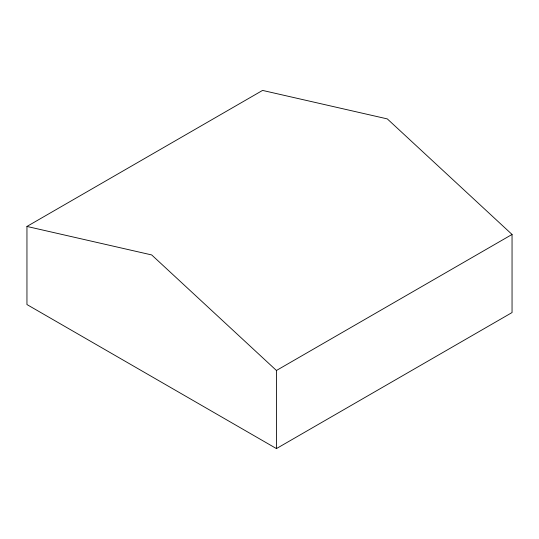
<?xml version="1.0" encoding="UTF-8"?>
<svg xmlns="http://www.w3.org/2000/svg" width="539" height="539" viewBox="0 0 539 539"><rect width="100%" height="100%" fill="white"/><g stroke="black" fill="none" stroke-linecap="round" stroke-linejoin="round"><path stroke-width="0.81" d="M26.95 226.447L262.567 90.417L387.312 118.903L512.05 234.452L512.05 312.553L276.433 448.583L26.95 304.548L26.95 226.447L151.688 254.934L276.433 370.482L276.433 448.583M276.433 370.482L512.05 234.452"/></g></svg>
